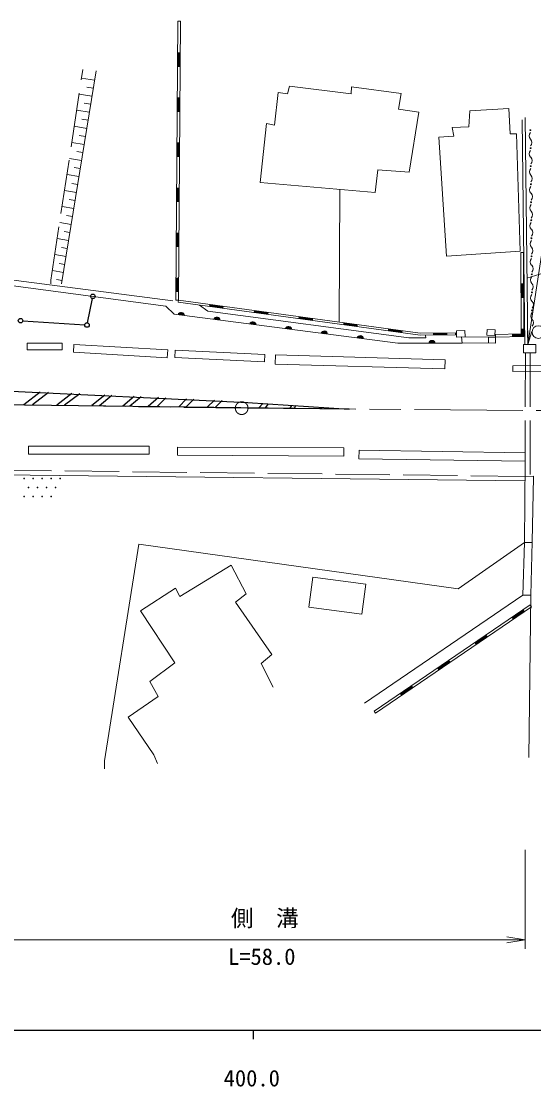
# Model space of a CAD drawing. Units: millimetres, scale not verified. Extents: x 40000 to 680000, y 20000 to 380000.
# Drawn here: x 442304 to 499085, y 198715 to 316944 of the extents above; entities that cross this region are included whole.
import ezdxf
from ezdxf.enums import TextEntityAlignment as Align

# ---------------------------------------------------------------- set-up
doc = ezdxf.new("R2010")
doc.units = ezdxf.units.MM
doc.header["$LTSCALE"] = 1000
doc.linetypes.add('CHAIN', pattern=[18.5, 12, -1.5, 3.5, -1.5])
doc.linetypes.add('DASHED', pattern=[7.5, 6, -1.5])
for name, color, linetype, lineweight in [('M-BMK', 2, 'CHAIN', 13), ('M-STR-HTXT', 7, 'Continuous', 13), ('M-STR-STRC', 7, 'Continuous', 25), ('M-STR-STRD', 7, 'Continuous', 25), ('M-TTL-BAND', 7, 'Continuous', 25), ('M-WORK', 1, 'Continuous', 13)]:
    doc.layers.add(name, color=color, linetype=linetype, lineweight=lineweight)
doc.styles.add('ＭＳ ゴシック', font='')
doc.styles.get('ＭＳ ゴシック').set_extended_font_data('MS Gothic')

# ---------------------------------------------------------------- blocks, each defined once
blk = doc.blocks.new('open_arrow')
at = {"color": 0, "linetype": 'Continuous', "lineweight": -2}
blk.add_lwpolyline([(7.5, 1.25), (0, 0), (7.5, -1.25)], dxfattribs=at)

msp = doc.modelspace()

# ---------------------------------------------------------------- linework, layer by layer
at = {"layer": 'M-BMK'}
for p, q in [((367811, 275405), (467375, 274006)), ((467375, 274006), (536881, 273474))]:
    msp.add_line(p, q, dxfattribs=at)
msp.add_circle((466724, 274016), 705, dxfattribs=at)
at = {"layer": 'M-STR-HTXT'}
for p, q in [((498129, 225000), (498129, 214000)), ((440070, 215000), (498129, 215000))]:
    msp.add_line(p, q, dxfattribs=at)
msp.add_lwpolyline([(498424, 281073), (502930, 310544), (524380, 310544)], dxfattribs=at)
at = {"layer": 'M-STR-STRC'}
for p, q in [((449632, 283479), (450178, 286174)), ((442467, 283710), (449333, 283251))]:
    msp.add_line(p, q, dxfattribs=at)
for centre in [(450228, 286419), (442218, 283726), (449583, 283234)]:
    msp.add_circle(centre, 250, dxfattribs=at)
at = {"layer": 'M-STR-STRD'}
for p, q in [((407169, 277553), (467395, 274628)), ((444389, 275799), (442596, 274389)), ((445300, 275757), (443527, 274376)), ((447914, 275633), (446237, 274341)), ((448782, 275593), (447099, 274330)), ((428577, 274570), (478632, 273921)), ((451562, 275462), (450115, 274291)), ((452338, 275425), (450970, 274280)), ((454801, 275309), (453541, 274247)), ((455592, 275272), (454313, 274237)), ((457505, 275182), (456369, 274210)), ((458330, 275143), (457356, 274197)), ((460610, 275035), (459775, 274166)), ((461438, 274996), (460574, 274155)), ((463724, 274889), (462916, 274125)), ((464551, 274850), (463813, 274113)), ((467365, 274630), (478650, 273920)), ((469086, 274522), (468610, 274051)), ((469664, 274486), (469319, 274042)), ((472261, 274322), (472057, 274006)), ((472700, 274294), (472564, 274000))]:
    msp.add_line(p, q, dxfattribs=at)
at = {"layer": 'M-TTL-BAND'}
for p, q in [((40000, 205000), (579000, 205000)), ((468000, 205000), (468000, 204000))]:
    msp.add_line(p, q, dxfattribs=at)
at = {"layer": 'M-WORK'}
for p, q in [((459638, 316944), (459427, 285984)), ((459938, 316942), (459638, 316944)), ((459938, 316942), (459727, 285982)), ((459914, 313442), (459614, 313444)), ((459674, 313444), (459664, 311944)), ((459734, 313443), (459724, 311943)), ((459794, 313443), (459784, 311943)), ((459854, 313442), (459844, 311942)), ((450584, 311445), (446761, 287803)), ((459604, 311944), (459904, 311942)), ((450415, 310398), (448982, 310629)), ((450128, 308621), (448712, 308850)), ((450271, 309509), (449555, 309625)), ((470363, 305432), (470750, 309055)), ((470750, 309055), (471806, 308879)), ((471806, 308879), (472017, 309759)), ((472017, 309759), (478842, 308879)), ((478842, 308879), (478912, 309689)), ((478912, 309689), (484401, 308950)), ((484401, 308950), (484119, 307191)), ((449984, 307732), (449276, 307847)), ((459880, 308442), (459580, 308444)), ((459640, 308444), (459629, 306944)), ((459700, 308443), (459689, 306943)), ((459760, 308443), (459749, 306943)), ((459820, 308442), (459809, 306942)), ((449840, 306844), (448443, 307070)), ((459569, 306944), (459869, 306942)), ((484119, 307191), (486371, 306874)), ((486371, 306874), (485280, 300190)), ((491918, 305244), (492011, 307003)), ((492011, 307003), (496327, 307261)), ((496327, 307261), (496468, 304446)), ((498140, 306281), (498424, 281073)), ((449553, 305067), (448173, 305290)), ((449697, 305955), (448998, 306068)), ((468780, 299064), (469484, 305607)), ((469484, 305607), (470363, 305432)), ((490065, 305174), (491918, 305244)), ((490229, 304188), (490065, 305174)), ((498098, 281069), (497811, 306000)), ((449409, 304178), (448719, 304290)), ((488587, 304095), (490229, 304188)), ((489408, 290890), (488587, 304095)), ((496468, 304446), (497171, 304446)), ((497171, 304446), (497594, 291453)), ((449266, 303290), (447904, 303510)), ((459846, 303442), (459546, 303444)), ((459606, 303444), (459595, 301944)), ((459666, 303443), (459655, 301943)), ((459726, 303443), (459715, 301943)), ((459786, 303443), (459775, 301943)), ((448978, 301513), (447634, 301730)), ((449122, 302402), (448441, 302512)), ((459535, 301944), (459835, 301942)), ((448835, 300625), (448163, 300733)), ((481832, 300471), (481516, 297938)), ((485280, 300190), (481832, 300471)), ((448691, 299736), (447365, 299951)), ((448404, 297959), (447095, 298171)), ((448547, 298848), (447884, 298955)), ((459811, 298442), (459511, 298444)), ((459571, 298444), (459561, 296944)), ((459631, 298443), (459621, 296943)), ((459691, 298443), (459681, 296943)), ((459751, 298443), (459741, 296943)), ((481516, 297938), (468780, 299064)), ((477593, 298285), (477534, 283590)), ((448260, 297071), (447606, 297177)), ((459501, 296944), (459801, 296942)), ((448116, 296182), (446826, 296391)), ((447829, 294405), (446556, 294611)), ((447973, 295294), (447327, 295398)), ((447685, 293517), (447049, 293620)), ((459777, 293442), (459477, 293444)), ((459537, 293444), (459527, 291944)), ((459597, 293444), (459587, 291944)), ((459657, 293443), (459647, 291943)), ((459717, 293443), (459707, 291943)), ((447542, 292628), (446286, 292831)), ((459089, 285914), (420925, 290909)), ((447254, 290852), (446017, 291052)), ((447398, 291740), (446770, 291842)), ((459467, 291944), (459767, 291942)), ((497594, 291453), (489408, 290890)), ((497952, 291299), (497652, 291298)), ((497652, 291298), (497687, 282244)), ((497952, 291299), (497988, 281950)), ((420847, 290331), (458311, 285343)), ((447111, 289963), (446492, 290063)), ((502908, 289863), (498341, 288434)), ((446967, 289075), (445747, 289272)), ((446823, 288186), (446213, 288285)), ((459743, 288442), (459443, 288444)), ((459503, 288444), (459493, 286944)), ((459563, 288444), (459553, 286944)), ((459623, 288443), (459613, 286943)), ((459683, 288443), (459673, 286943)), ((497966, 287799), (497666, 287798)), ((497726, 287798), (497731, 286298)), ((497786, 287798), (497791, 286298)), ((497846, 287799), (497851, 286299)), ((497906, 287799), (497911, 286299)), ((459433, 286945), (459733, 286942)), ((497671, 286298), (497971, 286299)), ((458311, 285343), (459257, 284444)), ((459727, 285982), (459427, 285984)), ((459727, 285982), (459699, 285784)), ((459699, 285784), (486493, 282123)), ((459727, 285982), (486506, 282323)), ((462062, 285445), (462969, 284772)), ((463194, 285508), (463167, 285310)), ((463173, 285350), (464659, 285147)), ((463178, 285389), (464664, 285186)), ((463183, 285429), (464670, 285226)), ((463189, 285469), (464675, 285266)), ((464653, 285107), (464680, 285305)), ((462969, 284772), (485251, 281817)), ((468148, 284831), (468121, 284633)), ((468127, 284673), (469613, 284470)), ((468132, 284712), (469618, 284509)), ((468137, 284752), (469624, 284549)), ((468143, 284792), (469629, 284589)), ((469607, 284430), (469634, 284628)), ((473102, 284154), (473075, 283956)), ((473081, 283996), (474567, 283793)), ((473086, 284036), (474572, 283833)), ((473091, 284075), (474578, 283872)), ((473097, 284115), (474583, 283912)), ((474561, 283753), (474588, 283951)), ((478056, 283478), (478029, 283279)), ((478035, 283319), (479521, 283116)), ((478040, 283359), (479526, 283156)), ((478045, 283398), (479532, 283195)), ((478051, 283438), (479537, 283235)), ((479515, 283076), (479542, 283275)), ((483010, 282801), (482983, 282603)), ((482989, 282642), (484475, 282439)), ((482994, 282682), (484480, 282479)), ((482999, 282721), (484486, 282518)), ((483005, 282761), (484491, 282558)), ((484469, 282400), (484496, 282598)), ((497985, 282799), (497685, 282798)), ((497747, 282185), (497745, 282798)), ((497805, 282798), (497808, 282126)), ((497868, 282067), (497865, 282799)), ((497925, 282799), (497928, 282009)), ((485251, 281817), (487127, 281817)), ((486493, 282123), (490413, 282158)), ((486506, 282323), (490411, 282358)), ((487127, 281817), (487111, 282067)), ((487978, 282336), (487979, 282136)), ((487978, 282296), (489478, 282310)), ((487978, 282256), (489478, 282270)), ((487979, 282216), (489479, 282230)), ((487979, 282176), (489479, 282190)), ((489479, 282150), (489478, 282350)), ((490411, 282358), (490413, 282158)), ((497687, 282244), (494855, 282187)), ((494861, 281887), (494855, 282187)), ((497988, 281950), (494861, 281887)), ((496747, 281925), (496741, 282225)), ((497747, 282185), (496743, 282165)), ((496744, 282105), (497808, 282126)), ((497868, 282067), (496745, 282045)), ((496746, 281985), (497928, 282009)), ((498083, 259097), (498139, 268119)), ((498123, 265947), (440064, 266623)), ((498129, 266447), (499064, 266458)), ((498907, 259194), (499071, 266347)), ((499064, 266458), (499071, 266347)), ((451538, 234875), (455337, 258939)), ((455337, 258939), (490721, 253952)), ((490721, 253952), (498083, 259097)), ((498083, 259097), (498904, 259091)), ((459857, 253103), (465556, 256586)), ((465556, 256586), (467218, 253420)), ((455503, 251520), (459382, 254053)), ((459382, 254053), (459857, 253103)), ((467218, 253420), (466031, 252470)), ((466031, 252470), (470068, 246691)), ((481400, 240400), (498685, 252197)), ((481569, 240152), (498855, 251949)), ((498685, 252197), (498855, 251949)), ((459303, 245741), (455503, 251520)), ((496680, 250828), (496849, 250581)), ((496714, 250779), (497953, 251624)), ((496748, 250729), (497987, 251575)), ((496781, 250680), (498020, 251525)), ((496815, 250630), (498054, 251476)), ((498088, 251426), (497919, 251674)), ((492584, 247960), (493823, 248806)), ((492618, 247911), (493857, 248756)), ((492652, 247861), (493891, 248707)), ((492685, 247812), (493924, 248657)), ((493958, 248608), (493789, 248855)), ((492550, 248010), (492719, 247762)), ((470068, 246691), (468881, 245662)), ((488454, 245142), (489693, 245987)), ((488488, 245092), (489727, 245938)), ((489828, 245789), (489659, 246037)), ((456532, 243683), (459303, 245741)), ((468881, 245662), (470226, 243050)), ((488420, 245191), (488589, 244943)), ((488522, 245043), (489761, 245888)), ((488556, 244993), (489795, 245839)), ((457482, 242021), (456532, 243683)), ((484290, 242373), (484460, 242125)), ((484324, 242323), (485563, 243169)), ((484358, 242274), (485597, 243119)), ((484392, 242224), (485631, 243070)), ((484426, 242174), (485665, 243020)), ((485698, 242970), (485529, 243218)), ((454157, 239725), (457482, 242021)), ((481400, 240400), (481569, 240152)), ((457007, 235530), (454157, 239725)), ((457403, 234580), (457007, 235530)), ((451538, 234004), (451538, 234875))]:
    msp.add_line(p, q, dxfattribs=at)
at = {"layer": 'M-WORK', "linetype": 'DASHED'}
for p, q in [((491098, 281915), (494079, 281906)), ((491146, 281236), (494063, 281249)), ((498166, 280153), (498153, 269070)), ((498710, 280159), (498713, 266382)), ((498129, 266447), (440070, 267123)), ((497870, 253261), (498083, 259097)), ((498907, 259194), (498762, 253261))]:
    msp.add_line(p, q, dxfattribs=at)
msp.add_lwpolyline([(445588, 287803), (445565, 288201), (449107, 311585)], dxfattribs=at)
at = {"layer": 'M-WORK'}
for points in [[(491098, 281915), (491146, 281236), (484047, 281221), (459257, 284444)], [(480350, 241276), (497870, 253261), (498762, 253261), (498558, 235244)]]:
    msp.add_lwpolyline(points, dxfattribs=at)
for points in [[(490530, 282607), (490546, 281903), (491485, 281924), (491469, 282627)], [(494830, 282716), (494799, 282059), (493913, 282101), (493944, 282758)], [(494861, 281887), (494846, 281231), (494063, 281249), (494079, 281906)], [(442945, 281208), (446815, 281208), (446815, 280469), (442945, 280469)], [(448116, 281067), (458530, 280469), (458481, 279613), (448067, 280211)], [(459339, 280434), (469296, 279976), (469258, 279167), (459302, 279625)], [(497952, 281068), (497962, 280150), (499336, 280166), (499326, 281083)], [(470479, 279916), (489266, 279388), (489237, 278362), (470450, 278890)], [(496760, 278719), (503320, 278788), (503326, 278158), (496766, 278089)], [(443111, 269809), (456463, 269809), (456463, 268911), (443111, 268911)], [(459629, 269703), (478047, 269597), (478041, 268699), (459624, 268804)], [(479735, 269334), (498153, 269070), (498139, 268119), (479722, 268383)], [(474598, 255270), (474152, 251939), (480039, 251151), (480484, 254482)]]:
    msp.add_lwpolyline(points, close=True, dxfattribs=at)
for centre, radius in [((498725, 304863), 50), ((498744, 302864), 50), ((498762, 300864), 50), ((498781, 298864), 50), ((498799, 296864), 50), ((498818, 294864), 50), ((498836, 292864), 50), ((498855, 290864), 50), ((498873, 288864), 50), ((498892, 286864), 50), ((498911, 284864), 50), ((499613, 282449), 704), ((442603, 266206), 37.5), ((443603, 266206), 37.5), ((444603, 266206), 37.5), ((445603, 266206), 37.5), ((446603, 266206), 37.5), ((443103, 265206), 37.5), ((444103, 265206), 37.5), ((445103, 265206), 37.5), ((446103, 265206), 37.5), ((442603, 264206), 37.5), ((443603, 264206), 37.5), ((444603, 264206), 37.5), ((445603, 264206), 37.5)]:
    msp.add_circle(centre, radius, dxfattribs=at)
for centre, radius, start, end in [((499125, 304242), 544, 136.92768, 224.13332), ((498344, 303485), 544, 316.92768, 44.13332), ((499143, 302242), 544, 136.92768, 224.13332), ((498363, 301485), 544, 316.92768, 44.13332), ((499162, 300242), 544, 136.92768, 224.13332), ((498381, 299485), 544, 316.92768, 44.13332), ((499180, 298242), 544, 136.92768, 224.13332), ((498400, 297485), 544, 316.92768, 44.13332), ((499199, 296242), 544, 136.92768, 224.13332), ((498418, 295485), 544, 316.92768, 44.13332), ((499217, 294243), 544, 136.92768, 224.13332), ((498437, 293485), 544, 316.92768, 44.13332), ((499236, 292243), 544, 136.92768, 224.13332), ((498455, 291485), 544, 316.92768, 44.13332), ((499254, 290243), 544, 136.92768, 224.13332), ((498474, 289485), 544, 316.92768, 44.13332), ((499273, 288243), 544, 136.92768, 224.13332), ((498492, 287486), 544, 316.92768, 44.13332), ((499292, 286243), 544, 136.92768, 224.13332), ((498511, 285486), 544, 316.92768, 44.13332), ((460021, 284290), 354, 1.38957, 163.79474), ((460021, 284290), 283, 3.6136, 161.57071), ((460021, 284290), 212, 7.35993, 157.82438), ((460021, 284290), 142, 15.07166, 150.11265), ((460021, 284290), 100, 25.38932, 139.79499), ((463988, 283774), 354, 1.38957, 163.79474), ((463988, 283774), 283, 3.6136, 161.57071), ((463988, 283774), 212, 7.35993, 157.82438), ((463988, 283774), 142, 15.07166, 150.11265), ((463988, 283774), 100, 25.38932, 139.79499), ((499310, 284243), 544, 136.92768, 224.13332), ((498530, 283486), 544, 316.92768, 44.13332), ((467954, 283258), 354, 1.38957, 163.79474), ((467954, 283258), 283, 3.6136, 161.57071), ((467954, 283258), 212, 7.35993, 157.82438), ((467954, 283258), 142, 15.07166, 150.11265), ((467954, 283258), 100, 25.38932, 139.79499), ((471921, 282743), 354, 1.38957, 163.79474), ((471921, 282743), 283, 3.6136, 161.57071), ((471921, 282743), 212, 7.35993, 157.82438), ((471921, 282743), 142, 15.07166, 150.11265), ((471921, 282743), 100, 25.38932, 139.79499), ((475888, 282227), 354, 1.38957, 163.79474), ((475888, 282227), 283, 3.6136, 161.57071), ((475888, 282227), 212, 7.35993, 157.82438), ((475888, 282227), 142, 15.07166, 150.11265), ((475888, 282227), 100, 25.38932, 139.79499), ((479854, 281711), 354, 1.38957, 163.79474), ((479854, 281711), 283, 3.6136, 161.57071), ((479854, 281711), 212, 7.35993, 157.82438), ((479854, 281711), 142, 15.07166, 150.11265), ((479854, 281711), 100, 25.38932, 139.79499), ((487826, 281175), 354, 8.92361, 171.32879), ((487826, 281175), 283, 11.14765, 169.10475), ((487826, 281175), 212, 14.89398, 165.35843), ((487826, 281175), 142, 22.60571, 157.6467), ((487826, 281175), 100, 32.92337, 147.32903)]:
    msp.add_arc(centre, radius, start, end, dxfattribs=at)

# ---------------------------------------------------------------- block references
at = {"layer": 'M-STR-HTXT'}
for p, xscale, yscale, rotation in [((498424, 281073), 200, 200, 81.3), ((498129, 215000), 267, 267, 180)]:
    msp.add_blockref('open_arrow', p, dxfattribs=dict(at, xscale=xscale, yscale=yscale, rotation=rotation))

# ---------------------------------------------------------------- texts
at = {"layer": 'M-STR-HTXT', "style": 'ＭＳ ゴシック'}
msp.add_text('側\u3000溝', height=1833, dxfattribs=at).set_placement((465532, 215952), align=Align.BOTTOM_LEFT)
msp.add_text('L=58.0', height=1833, dxfattribs=at).set_placement((468950, 211685), align=Align.BOTTOM_CENTER)
at = {"layer": 'M-TTL-BAND', "style": 'ＭＳ ゴシック'}
msp.add_text('400.0', height=1833, dxfattribs=at).set_placement((467844, 198195), align=Align.BOTTOM_CENTER)

doc.saveas('drawing.dxf')
